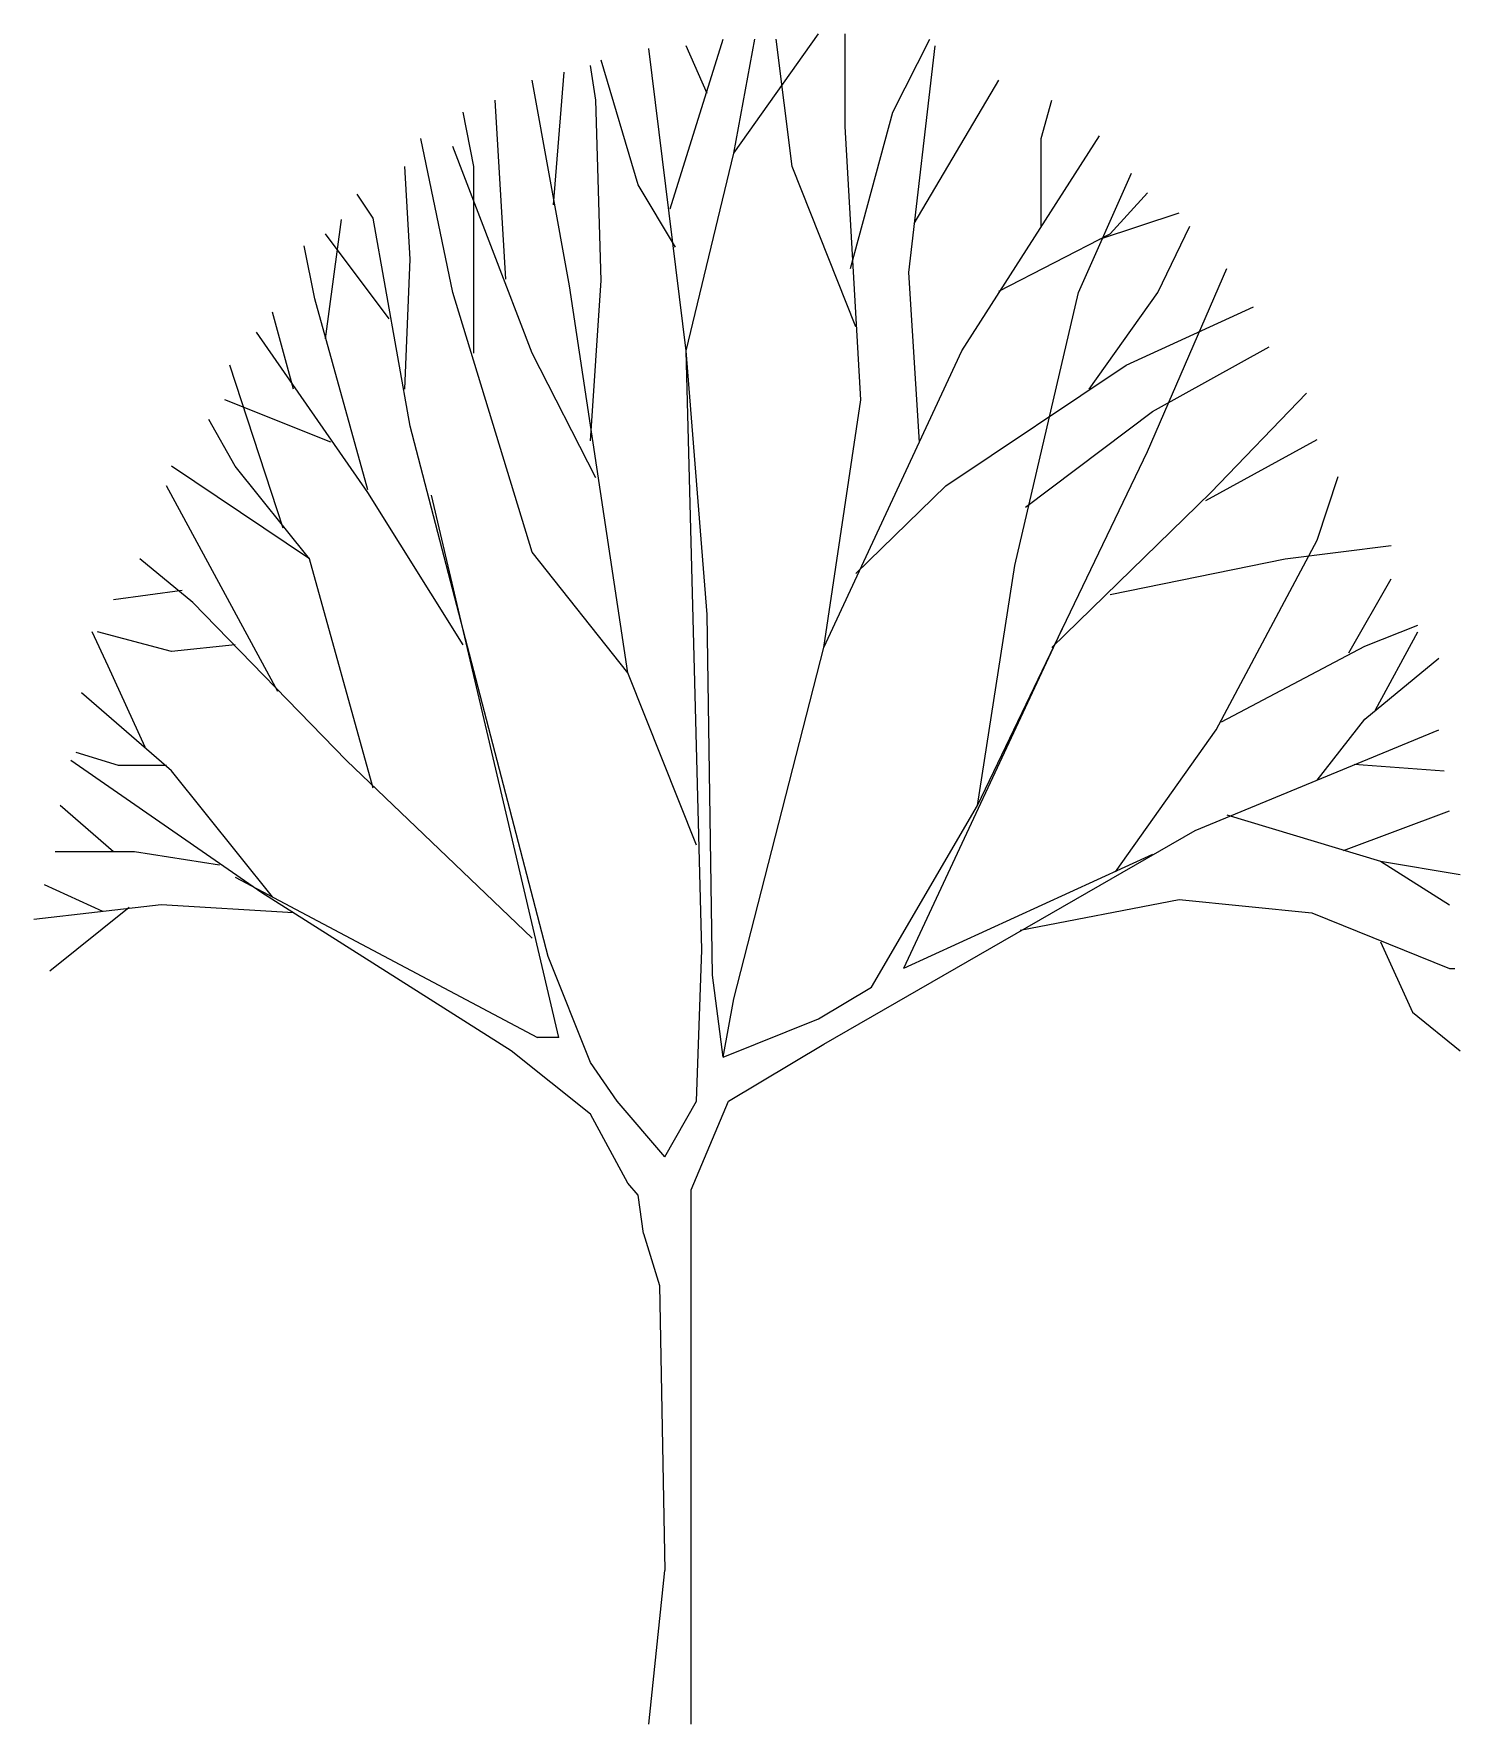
# Model space of a CAD drawing. Header units: millimetres. Extents: x 457.149 to 457.99, y 2593.106 to 2594.102.
import ezdxf

# ---------------------------------------------------------------- set-up
doc = ezdxf.new("R2010")
doc.units = ezdxf.units.MM
doc.header["$LTSCALE"] = 10
doc.layers.add('Vegetais', color=94, linetype='Continuous')

msp = doc.modelspace()

# ---------------------------------------------------------------- linework, layer by layer
at = {"layer": 'Vegetais'}
for p, q in [((457.52427, 2593.99931), (457.55552, 2594.09931)), ((457.56177, 2594.03212), (457.61177, 2594.10244)), ((457.56177, 2594.03212), (457.57427, 2594.09931)), ((457.59615, 2594.02431), (457.58677, 2594.09931)), ((457.6274, 2594.04775), (457.6274, 2594.10244)), ((457.65552, 2594.05634), (457.6774, 2594.09931)), ((457.53365, 2593.91572), (457.51177, 2594.09384)), ((457.54615, 2594.06728), (457.53365, 2594.09541)), ((457.6649, 2593.96181), (457.68052, 2594.09541)), ((457.45552, 2594.00166), (457.46177, 2594.07978)), ((457.48052, 2594.06337), (457.4774, 2594.08369)), ((457.50552, 2594.01337), (457.48365, 2594.08681)), ((457.4649, 2593.954), (457.44302, 2594.07509)), ((457.66802, 2593.99072), (457.71802, 2594.07509)), ((457.4274, 2593.95791), (457.42115, 2594.06337)), ((457.48365, 2593.95712), (457.48052, 2594.06337)), ((457.74302, 2594.04072), (457.74927, 2594.06337)), ((457.40865, 2594.02431), (457.4024, 2594.05634)), ((457.63677, 2593.88681), (457.6274, 2594.04775)), ((457.63052, 2593.96416), (457.65552, 2594.05634)), ((457.39615, 2593.95009), (457.3774, 2594.04072)), ((457.69615, 2593.91572), (457.7774, 2594.04228)), ((457.74302, 2593.98916), (457.74302, 2594.04072)), ((457.44302, 2593.91416), (457.39615, 2594.03603)), ((457.53365, 2593.91572), (457.56177, 2594.03212)), ((457.37115, 2593.96962), (457.36802, 2594.02431)), ((457.40865, 2593.91416), (457.40865, 2594.02431)), ((457.63365, 2593.92978), (457.59615, 2594.02431)), ((457.7649, 2593.95009), (457.79615, 2594.02041)), ((457.34927, 2593.99384), (457.3399, 2594.00791)), ((457.5274, 2593.97666), (457.50552, 2594.01337)), ((457.78365, 2593.98447), (457.80552, 2594.00869)), ((457.32115, 2593.92275), (457.33052, 2593.99306)), ((457.37115, 2593.87119), (457.34927, 2593.99384)), ((457.7774, 2593.98134), (457.82427, 2593.99697)), ((457.81177, 2593.95009), (457.83052, 2593.98916)), ((457.35865, 2593.93447), (457.32115, 2593.98447)), ((457.71802, 2593.95087), (457.78365, 2593.98447)), ((457.3149, 2593.94619), (457.30865, 2593.97744)), ((457.36802, 2593.89306), (457.37115, 2593.96962)), ((457.67115, 2593.86181), (457.6649, 2593.96181)), ((457.80552, 2593.85634), (457.8524, 2593.96416)), ((457.44302, 2593.79697), (457.39615, 2593.95009)), ((457.4774, 2593.86259), (457.48365, 2593.95712)), ((457.7274, 2593.78916), (457.7649, 2593.95009)), ((457.77115, 2593.89306), (457.81177, 2593.95009)), ((457.3024, 2593.89306), (457.2899, 2593.93837)), ((457.34615, 2593.83369), (457.3149, 2593.94619)), ((457.79302, 2593.90712), (457.86802, 2593.9415)), ((457.34615, 2593.83212), (457.28052, 2593.92666)), ((457.80865, 2593.87978), (457.8774, 2593.91806)), ((457.48052, 2593.84072), (457.44302, 2593.91416)), ((457.54615, 2593.76025), (457.53365, 2593.91572)), ((457.6149, 2593.74072), (457.69615, 2593.91572)), ((457.29615, 2593.81103), (457.2649, 2593.90712)), ((457.68677, 2593.83603), (457.79302, 2593.90712)), ((457.84302, 2593.83212), (457.89927, 2593.89072)), ((457.32427, 2593.86181), (457.26177, 2593.88681)), ((457.6149, 2593.74072), (457.63677, 2593.88681)), ((457.73365, 2593.82353), (457.80865, 2593.87978)), ((457.26802, 2593.84775), (457.2524, 2593.87509)), ((457.8399, 2593.82744), (457.90552, 2593.86337)), ((457.31177, 2593.79306), (457.23052, 2593.84775)), ((457.31177, 2593.79306), (457.26802, 2593.84775)), ((457.90552, 2593.804), (457.91802, 2593.8415)), ((457.29302, 2593.71494), (457.2274, 2593.83603)), ((457.4024, 2593.74228), (457.34615, 2593.83212)), ((457.63365, 2593.78447), (457.68677, 2593.83603)), ((457.74927, 2593.74072), (457.84302, 2593.83212)), ((457.84615, 2593.69228), (457.90552, 2593.804)), ((457.88677, 2593.79306), (457.94927, 2593.80087)), ((457.24302, 2593.76728), (457.21177, 2593.79306)), ((457.34927, 2593.65791), (457.31177, 2593.79306)), ((457.78365, 2593.77197), (457.88677, 2593.79306)), ((457.92427, 2593.73759), (457.94927, 2593.78134)), ((457.23677, 2593.77431), (457.19615, 2593.76884)), ((457.33365, 2593.67431), (457.24302, 2593.76728)), ((457.19302, 2593.72978), (457.18365, 2593.75009)), ((457.23052, 2593.73837), (457.18677, 2593.75009)), ((457.93365, 2593.7415), (457.9649, 2593.754)), ((457.9399, 2593.704), (457.9649, 2593.75009)), ((457.26802, 2593.74228), (457.23052, 2593.73837)), ((457.84927, 2593.69697), (457.93365, 2593.7415)), ((457.2149, 2593.68212), (457.19302, 2593.72978)), ((457.93365, 2593.69853), (457.9774, 2593.73447)), ((457.23052, 2593.66806), (457.1774, 2593.71416)), ((457.78677, 2593.60869), (457.84615, 2593.69228)), ((457.83365, 2593.63291), (457.9774, 2593.69228)), ((457.90552, 2593.66259), (457.93365, 2593.69853)), ((457.19927, 2593.67119), (457.17427, 2593.679)), ((457.28365, 2593.59619), (457.17115, 2593.67431)), ((457.2274, 2593.67119), (457.19927, 2593.67119)), ((457.9274, 2593.67197), (457.98052, 2593.66806)), ((457.2899, 2593.59384), (457.23052, 2593.66806)), ((457.19615, 2593.62041), (457.1649, 2593.64775)), ((457.8524, 2593.64228), (457.94302, 2593.61494)), ((457.92115, 2593.62119), (457.98365, 2593.64462)), ((457.20865, 2593.62041), (457.16177, 2593.62041)), ((457.25865, 2593.61259), (457.20865, 2593.62041)), ((457.94302, 2593.61494), (457.98365, 2593.58916)), ((457.94302, 2593.61494), (457.9899, 2593.60712)), ((457.1899, 2593.58525), (457.15552, 2593.60087)), ((457.22427, 2593.58916), (457.14927, 2593.58056)), ((457.3024, 2593.58447), (457.22427, 2593.58916)), ((457.82427, 2593.59228), (457.9024, 2593.58447)), ((457.20552, 2593.58759), (457.15865, 2593.55009)), ((457.9024, 2593.58447), (457.98365, 2593.55166)), ((457.94302, 2593.56728), (457.96177, 2593.52587)), ((457.98365, 2593.55166), (457.98677, 2593.55166)), ((457.96177, 2593.52587), (457.9899, 2593.50322))]:
    msp.add_line(p, q, dxfattribs=at)
at = {"layer": 'Vegetais', "color": 34}
for p, q in [((457.49927, 2593.72587), (457.4649, 2593.954)), ((457.54302, 2593.56259), (457.53365, 2593.91572)), ((457.4524, 2593.55869), (457.37115, 2593.87119)), ((457.70552, 2593.64775), (457.80552, 2593.85634)), ((457.45865, 2593.51103), (457.38365, 2593.83056)), ((457.49927, 2593.72587), (457.44302, 2593.79697)), ((457.70552, 2593.64775), (457.7274, 2593.78916)), ((457.54927, 2593.54775), (457.54615, 2593.76025)), ((457.75552, 2593.75244), (457.66177, 2593.55166)), ((457.56177, 2593.53369), (457.6149, 2593.74072)), ((457.5399, 2593.62431), (457.49927, 2593.72587)), ((457.44302, 2593.56962), (457.33365, 2593.67431)), ((457.64302, 2593.54072), (457.70552, 2593.64775)), ((457.6149, 2593.50712), (457.83365, 2593.63291)), ((457.80865, 2593.61884), (457.66177, 2593.55166)), ((457.26802, 2593.60556), (457.44615, 2593.51103)), ((457.43052, 2593.50322), (457.28365, 2593.59619)), ((457.73052, 2593.57431), (457.82427, 2593.59228)), ((457.5399, 2593.47353), (457.54302, 2593.56259)), ((457.4774, 2593.49619), (457.4524, 2593.55869)), ((457.55552, 2593.49931), (457.54927, 2593.54775)), ((457.61177, 2593.52197), (457.64302, 2593.54072)), ((457.55552, 2593.49931), (457.56177, 2593.53369)), ((457.55552, 2593.49931), (457.61177, 2593.52197)), ((457.45865, 2593.51103), (457.44615, 2593.51103)), ((457.4774, 2593.46572), (457.43052, 2593.50322)), ((457.55865, 2593.47353), (457.6149, 2593.50712)), ((457.49302, 2593.47353), (457.4774, 2593.49619)), ((457.52115, 2593.44072), (457.49302, 2593.47353)), ((457.52115, 2593.44072), (457.5399, 2593.47353)), ((457.53677, 2593.42119), (457.55865, 2593.47353)), ((457.49927, 2593.42509), (457.4774, 2593.46572)), ((457.50552, 2593.41806), (457.49927, 2593.42509)), ((457.53677, 2593.10634), (457.53677, 2593.42119)), ((457.50865, 2593.39541), (457.50552, 2593.41806)), ((457.50865, 2593.39541), (457.51802, 2593.36494)), ((457.51802, 2593.36494), (457.52115, 2593.19697)), ((457.51177, 2593.10634), (457.52115, 2593.19697))]:
    msp.add_line(p, q, dxfattribs=at)

doc.saveas('drawing.dxf')
